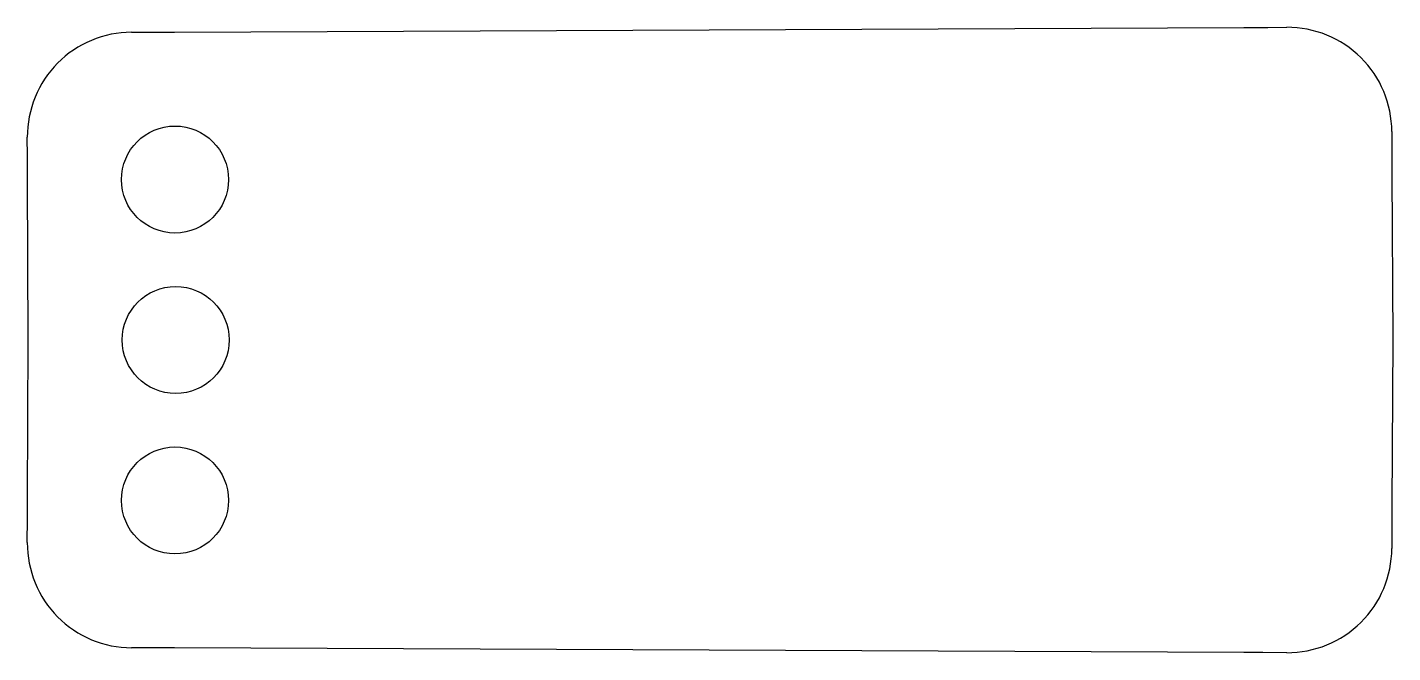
# Model space of a CAD drawing. Extents: x -31.9 to 31.9, y -14.3 to 15.
import ezdxf

# ---------------------------------------------------------------- set-up
doc = ezdxf.new("R2010")
doc.units = 0
doc.layers.get('0').update_dxf_attribs({"linetype": 'CONTINUOUS'})

msp = doc.modelspace()

# ---------------------------------------------------------------- linework, layer by layer
at = {"color": 7, "linetype": 'CONTINUOUS'}
for p, q in [((-25.06, 14.755), (24.939, 14.967)), ((-31.893, 0.362), (-31.924, 7.832)), ((31.861, 8.103), (31.894, 0.362)), ((-31.924, -7.109), (-31.893, 0.362)), ((31.894, 0.362), (31.861, -7.379)), ((24.939, -14.243), (-25.06, -14.031))]:
    msp.add_line(p, q, dxfattribs=at)
at = {"color": 7, "linetype": 'CONTINUOUS', "flags": 128}
for points in [[(-27.063, 14.749), (-25.944, 14.751), (-25.06, 14.755)], [(24.939, 14.967), (26.063, 14.972), (26.942, 14.977)], [(-31.924, 7.832), (-31.93, 8.956), (-31.935, 9.835)], [(31.855, 10.105), (31.858, 8.986), (31.861, 8.103)], [(-31.935, -9.111), (-31.928, -7.992), (-31.924, -7.109)], [(31.861, -7.379), (31.857, -8.503), (31.855, -9.382)], [(-25.06, -14.031), (-26.184, -14.027), (-27.063, -14.025)], [(26.942, -14.254), (25.822, -14.247), (24.939, -14.243)]]:
    msp.add_lwpolyline(points, dxfattribs=at)
at = {"color": 7, "linetype": 'CONTINUOUS'}
for centre in [(-25.031, 7.862), (-25.031, 7.862), (-24.999, 0.362), (-24.999, 0.362), (-25.031, -7.138), (-25.031, -7.138)]:
    msp.add_circle(centre, 2.5, dxfattribs=at)
for centre, radius, start, end in [((-27.046, 9.859), 4.889, 90.20393, 180.28153), ((26.966, 10.088), 4.889, 0.20209, 90.28343), ((-27.045, -9.135), 4.89, 179.72017, 269.79436), ((26.965, -9.364), 4.89, 269.72128, 359.7932)]:
    msp.add_arc(centre, radius, start, end, dxfattribs=at)

doc.saveas('drawing.dxf')
